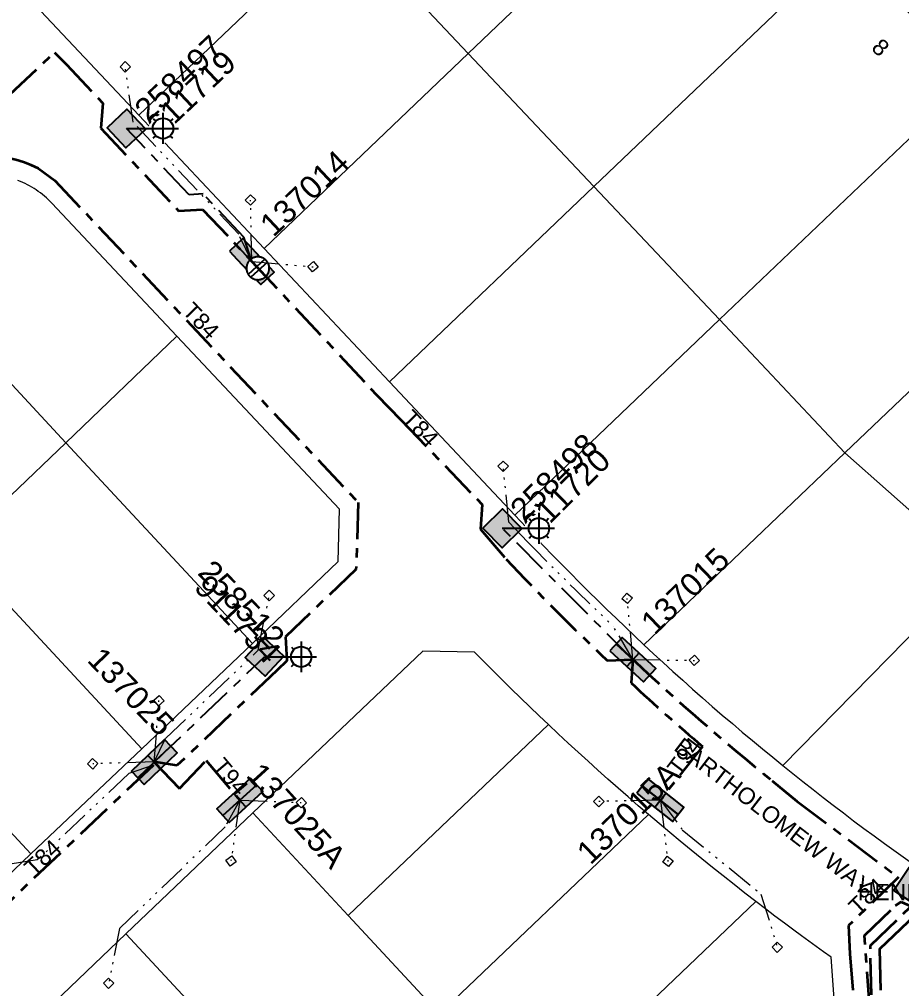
# Model space of a CAD drawing. Header units: metres. Extents: x 264899 to 270320, y 6185871 to 6191197.
# Drawn here: x 268228.5 to 268324.9, y 6186612.5 to 6186718.5 of the extents above; entities that cross this region are included whole.
import ezdxf
from ezdxf.enums import TextEntityAlignment as Align

# ---------------------------------------------------------------- set-up
doc = ezdxf.new("R2010")
doc.units = ezdxf.units.M
doc.linetypes.add('Cable Exist UG', pattern=[7, 4, -1, 1, -1])
doc.linetypes.add('PHANTOMX2', pattern=[6.6, 3, -0.75, 0.2, -0.75, 0.2, -0.75, 0.2, -0.75])
doc.layers.get('0').update_dxf_attribs({"color": 6})
for name, color, linetype, lineweight in [('_User_HV_Exist', 1, 'Continuous', 35), ('_User_LV_Exist', 5, 'Continuous', 35), ('Cadastre Land Parcels_SP_EXT', 118, 'Continuous', 15), ('Cadastre Roads_SP_EXT', 218, 'Continuous', 15), ('Mains_HV_EXT', 13, 'Continuous', 25), ('Mains_LV_EXT', 163, 'Continuous', 25), ('Mains_LV_SL_EXT', 135, 'Continuous', 25), ('Services_SP_EXT', 42, 'PHANTOMX2', 20)]:
    doc.layers.add(name, color=color, linetype=linetype, lineweight=lineweight)
for name, color, linetype in [('Equip_LV_EXT', 7, 'Continuous'), ('Equip_SP_SL_EXT', 7, 'Continuous'), ('SupportsUG_SP_LV_EXT', 7, 'Continuous'), ('SupportsUG_SP_LV_SL_EXT', 7, 'Continuous')]:
    doc.layers.add(name, color=color, linetype=linetype)
doc.layers.get('0').freeze()
doc.styles.add('COLUMN_LABEL', font='arial.ttf', dxfattribs={"height": 2})
doc.styles.add('iecARIAL', font='arial.ttf', dxfattribs={"height": 2})
doc.styles.add('POLE_LABEL', font='arial.ttf', dxfattribs={"height": 2})
doc.styles.add('SL_LABEL', font='arial.ttf', dxfattribs={"height": 2})
doc.styles.get("Standard").update_dxf_attribs({"font": 'arial.ttf'})
doc.linetypes.add('Cable E UG', pattern='A,5,-0.1,["E",Standard,S=1.5,R=0,X=0,Y=-0.75],-1.45', length=6.55)

# ---------------------------------------------------------------- blocks, each defined once
blk = doc.blocks.new('COLUMN_EXT')
blk.add_hatch(color=256).paths.add_polyline_path([(1.5, -1.5), (1.5, 1.5), (-1.5, 1.5), (-1.5, -1.5)])
blk.add_lwpolyline([(1.5, 1.5), (-1.5, 1.5), (-1.5, -1.5), (1.5, -1.5)], close=True)
at = {"flags": 1}
blk.add_attdef('Z', (-1.81, 2.35), '', height=0.2, rotation=180, dxfattribs=at)
at = {"flags": 9}
for tag, p in [('STREETNAME', (-1.81, 1.6)), ('LOCATION', (-1.81, 1.4)), ('SUBURB', (-1.81, 1.8)), ('LEGEND', (-1.81, 1.2)), ('USAGE', (-1.81, 1)), ('NOTES', (-1.81, 2)), ('COLUMN_TYPE', (-1.81, 0.4)), ('OWNED_BY', (-1.81, 0.6)), ('STATE', (-1.81, 0.8))]:
    blk.add_attdef(tag, text='', height=0.2, rotation=180, dxfattribs=at).set_placement(p, align=Align.MIDDLE_LEFT)
for tag, style, p in [('STRUCTURE_PLANT_NUMBER', 'POLE_LABEL', (-1.81, -0.03)), ('STREET_CODE', 'COLUMN_LABEL', (-1.81, 0.2))]:
    blk.add_attdef(tag, text='', height=0.2, rotation=180, dxfattribs=dict(at, style=style)).set_placement(p, align=Align.MIDDLE_LEFT)
at = {"style": 'COLUMN_LABEL', "width": 0.9, "flags": 8}
blk.add_attdef('ASSET_NUM', text='', height=2, rotation=270, dxfattribs=at).set_placement((2, -4), align=Align.MIDDLE_LEFT)
blk = doc.blocks.new('PILLAR_EXT')
blk.add_hatch(color=256).paths.add_polyline_path([(-2.5, 1), (-2.5, -1), (2.5, -1), (2.5, 1)])
for p, q in [((-2.5, 0), (2.5, 0)), ((0, 1), (0, -1))]:
    blk.add_line(p, q)
at = {"ltscale": 10}
blk.add_line((2.5, 0), (-2.5, 0), dxfattribs=at)
blk.add_lwpolyline([(-2.5, -1), (-1.25, -1), (1.25, -1), (2.5, -1), (2.5, 1), (-2.5, 1)], close=True)
at = {"width": 0.9, "flags": 8}
blk.add_attdef('ASSET_NUM', text='', height=2, rotation=90, dxfattribs=at).set_placement((-2, 4), align=Align.MIDDLE_LEFT)
for tag, p, flags in [('OWNED_BY', (0, -0.2), 9), ('STATE', (0, -0.4), 9), ('SUPPORT_TYPE', (0, -0.6), 9), ('USAGE', (0, -0.8), 9), ('LEGEND', (0, -1), 9), ('LOCATION', (0, -1.2), 9), ('STREETNAME', (0, -1.8), 9), ('SUBURB', (0, -2), 1), ('NOTES', (0, -1.4), 9), ('PARENT', (0, -1.6), 9)]:
    blk.add_attdef(tag, p, '', height=0.2, dxfattribs=dict(flags=flags))
blk = doc.blocks.new('SL_LANTERN_EXT')
at = {"flags": 9}
for tag, p in [('LRATECODE', (-7.4, 0)), ('LOUTREACHVOCAB', (-7.2, 0)), ('LOUTREACH', (-7, 0)), ('LANTNUMBER', (-6.6, 0)), ('LNEW', (-6.4, 0)), ('LMASTVOCAB', (-6.2, 0)), ('LMAST', (-6, 0)), ('LLAMPVOCAB', (-5.8, 0)), ('LLAMP', (-5.6, 0)), ('LEXIST', (-5.4, 0)), ('LCHARGE3PERCENT', (-5.2, 0)), ('LCHARGE3', (-5, 0)), ('LCHARGE2PERCENT', (-4.8, 0)), ('LCHARGE2', (-4.6, 0)), ('LCHARGE1PERCENT', (-4.4, 0)), ('LCHARGE1', (-4.2, 0)), ('LCATEGORY', (-4, 0)), ('LBRACKETVOCAB', (-3.8, 0)), ('LBRACKET', (-3.6, 0)), ('LKINGHEIGHT', (-3.4, 0)), ('CREPLACE', (-3.2, 0)), ('CREMOVE', (-3, 0)), ('CNUMBER', (-2.8, 0)), ('CNEW', (-2.6, 0)), ('CEXIST', (-2.4, 0)), ('USAGE', (-2.2, 0)), ('STATE', (-2, 0)), ('OWNED_BY', (-1.8, 0)), ('ORIENTATION', (-1.6, 0)), ('OPERATING_VOLTAGE', (-1.4, 0)), ('NO_PHASES', (-1.2, 0)), ('LANTERN_TYPE', (-1, 0)), ('LANTERN_PURPOSE', (-0.8, 0)), ('CONTROL_TYPE', (-0.6, 0)), ('CONSTRUCTED_VOLTAGE', (-0.4, 0))]:
    blk.add_attdef(tag, text='', height=0.001, rotation=270, dxfattribs=at).set_placement(p, align=Align.MIDDLE_LEFT)
at = {"style": 'SL_LABEL', "flags": 9}
blk.add_attdef('STREET_CODE', text='', height=0.001, rotation=270, dxfattribs=at).set_placement((0, 0), align=Align.MIDDLE_LEFT)
at = {"flags": 1}
blk.add_attdef('Z', (0, 0), '', height=0.001, rotation=270, dxfattribs=at)
at = {"width": 0.9}
blk.add_attdef('LNUMBER', text='', height=1, dxfattribs=at).set_placement((7, -1), align=Align.MIDDLE_LEFT)
at = {"flags": 9}
for tag, p in [('LREMOVE', (0, -7.6)), ('LREPLACE', (0, -7.8)), ('LTYPE', (0, -8)), ('LTYPEVOCAB', (0, -8.2)), ('LEGEND', (0, -8.4)), ('SUBURB', (0, -8.6)), ('STREETNAME', (0, -8.8)), ('LOCATION', (0, -9)), ('NOTES', (0, -9.2)), ('MAINTAINED_BY', (0, -9.86))]:
    blk.add_attdef(tag, text='', height=0.001, dxfattribs=at).set_placement(p, align=Align.MIDDLE_LEFT)
blk.add_attdef('OPERATED_BY', (0, -9.61), '', height=0.001, dxfattribs=at)
blk.add_wipeout([(5.69, 0), (5.06, -1.06), (4, -1.69), (2.94, -1.06), (2.31, 0), (2.94, 1.06), (4, 1.69), (5.06, 1.06)])
for p, q in [((2.94, 1.06), (3.2, 0.8)), ((4, 1.69), (4, 0)), ((5.06, 1.06), (4.8, 0.8)), ((0, 0), (4, 0)), ((2.94, -1.06), (3.2, -0.8)), ((4, 0), (5.69, 0)), ((4, 0), (4, -1.69)), ((5.06, -1.06), (4.8, -0.8))]:
    blk.add_line(p, q)
blk.add_circle((4, 0), 1.12)
blk = doc.blocks.new('CCP_EXT')
at = {"flags": 9}
for tag, p in [('STATE', (0, -1.8)), ('USAGE', (0, -1.2)), ('LEGEND', (0, -1.4)), ('LIFE_SUPPORT', (0, -1.6)), ('NOTES', (0, -2))]:
    blk.add_attdef(tag, text='', height=0.2, dxfattribs=at).set_placement(p, align=Align.MIDDLE_LEFT)
blk.add_wipeout([(0, 0.57), (0.57, 0), (0, -0.57), (-0.57, 0)])
blk.add_lwpolyline([(-0.57, 0), (0, 0.57), (0.57, 0), (0, -0.57), (-0.57, 0)])
at = {"flags": 1}
blk.add_attdef('Z', (0, 0), '', height=0.2, dxfattribs=at)
at = {"flags": 9}
for tag, p in [('CCP_TYPE', (0, 0)), ('CONSTRUCTED_VOLTAGE', (0, -0.2)), ('OPERATING_VOLTAGE', (0, -0.6)), ('ORIENTATION', (0, -0.8)), ('OWNED_BY', (0, -1)), ('NO_PHASES', (0, -0.4))]:
    blk.add_attdef(tag, text='', height=0.2, dxfattribs=at).set_placement(p, align=Align.MIDDLE_LEFT)
blk = doc.blocks.new('LV_UG_LINKS_CLOSED_EXT')
at = {"layer": 'Equip_LV_EXT'}
for tag, flags, p in [('ACTUAL_STATUS', 9, (3, -2)), ('CONSTRUCTED_VOLTAGE', 9, (3, -2.2)), ('OPERATING_VOLTAGE', 9, (3, -2.6)), ('ORIENTATION', 9, (3, -2.8)), ('STATE', 9, (3, -3)), ('SWITCH_TYPE', 9, (3, -3.2)), ('NO_PHASES', 9, (3, -2.4)), ('OWNED_BY', 9, (3, -3.8)), ('OPERATED_BY', 9, (3, -4)), ('USAGE', 9, (3, -3.4)), ('NOTES', 9, (3, -3.6)), ('MAINTAINED_BY', 9, (3, -4.2)), ('TYPE', 9, (3, -4.6)), ('Z', 1, (3, -4.8)), ('NUMBER_OF_PHASES', 9, (3, -4.4))]:
    blk.add_attdef(tag, text='', height=0.2, dxfattribs=dict(at, flags=flags)).set_placement(p, align=Align.MIDDLE_LEFT)
blk.add_wipeout([(4, 1.25), (3.97, 1.25), (3.94, 1.25), (3.91, 1.25), (3.88, 1.24), (3.85, 1.24), (3.82, 1.24), (3.79, 1.23), (3.76, 1.23), (3.73, 1.22), (3.7, 1.21), (3.67, 1.2), (3.64, 1.2), (3.61, 1.19), (3.58, 1.18), (3.55, 1.17), (3.52, 1.15), (3.49, 1.14), (3.47, 1.13), (3.44, 1.12), (3.41, 1.1), (3.38, 1.09), (3.36, 1.07), (3.33, 1.06), (3.31, 1.04), (3.28, 1.02), (3.26, 1), (3.23, 0.99), (3.21, 0.97), (3.18, 0.95), (3.16, 0.93), (3.14, 0.91), (3.12, 0.88), (3.09, 0.86), (3.07, 0.84), (3.05, 0.82), (3.03, 0.79), (3.01, 0.77), (3, 0.74), (2.98, 0.72), (2.96, 0.69), (2.94, 0.67), (2.93, 0.64), (2.91, 0.62), (2.9, 0.59), (2.88, 0.56), (2.87, 0.53), (2.86, 0.51), (2.85, 0.48), (2.83, 0.45), (2.82, 0.42), (2.81, 0.39), (2.8, 0.36), (2.8, 0.33), (2.79, 0.3), (2.78, 0.27), (2.77, 0.24), (2.77, 0.21), (2.76, 0.18), (2.76, 0.15), (2.76, 0.12), (2.75, 0.09), (2.75, 0.06), (2.75, 0.03), (2.75, 0), (2.75, -0.03), (2.75, -0.06), (2.75, -0.09), (2.76, -0.12), (2.76, -0.15), (2.76, -0.18), (2.77, -0.21), (2.77, -0.24), (2.78, -0.27), (2.79, -0.3), (2.8, -0.33), (2.8, -0.36), (2.81, -0.39), (2.82, -0.42), (2.83, -0.45), (2.85, -0.48), (2.86, -0.51), (2.87, -0.53), (2.88, -0.56), (2.9, -0.59), (2.91, -0.62), (2.93, -0.64), (2.94, -0.67), (2.96, -0.69), (2.98, -0.72), (3, -0.74), (3.01, -0.77), (3.03, -0.79), (3.05, -0.82), (3.07, -0.84), (3.09, -0.86), (3.12, -0.88), (3.14, -0.91), (3.16, -0.93), (3.18, -0.95), (3.21, -0.97), (3.23, -0.99), (3.26, -1), (3.28, -1.02), (3.31, -1.04), (3.33, -1.06), (3.36, -1.07), (3.38, -1.09), (3.41, -1.1), (3.44, -1.12), (3.47, -1.13), (3.49, -1.14), (3.52, -1.15), (3.55, -1.17), (3.58, -1.18), (3.61, -1.19), (3.64, -1.2), (3.67, -1.2), (3.7, -1.21), (3.73, -1.22), (3.76, -1.23), (3.79, -1.23), (3.82, -1.24), (3.85, -1.24), (3.88, -1.24), (3.91, -1.25), (3.94, -1.25), (3.97, -1.25), (4, -1.25), (4.03, -1.25), (4.06, -1.25), (4.09, -1.25), (4.12, -1.24), (4.15, -1.24), (4.18, -1.24), (4.21, -1.23), (4.24, -1.23), (4.27, -1.22), (4.3, -1.21), (4.33, -1.2), (4.36, -1.2), (4.39, -1.19), (4.42, -1.18), (4.45, -1.17), (4.48, -1.15), (4.51, -1.14), (4.53, -1.13), (4.56, -1.12), (4.59, -1.1), (4.62, -1.09), (4.64, -1.07), (4.67, -1.06), (4.69, -1.04), (4.72, -1.02), (4.74, -1), (4.77, -0.99), (4.79, -0.97), (4.82, -0.95), (4.84, -0.93), (4.86, -0.91), (4.88, -0.88), (4.91, -0.86), (4.93, -0.84), (4.95, -0.82), (4.97, -0.79), (4.99, -0.77), (5, -0.74), (5.02, -0.72), (5.04, -0.69), (5.06, -0.67), (5.07, -0.64), (5.09, -0.62), (5.1, -0.59), (5.12, -0.56), (5.13, -0.53), (5.14, -0.51), (5.15, -0.48), (5.17, -0.45), (5.18, -0.42), (5.19, -0.39), (5.2, -0.36), (5.2, -0.33), (5.21, -0.3), (5.22, -0.27), (5.23, -0.24), (5.23, -0.21), (5.24, -0.18), (5.24, -0.15), (5.24, -0.12), (5.25, -0.09), (5.25, -0.06), (5.25, -0.03), (5.25, 0), (5.25, 0.03), (5.25, 0.06), (5.25, 0.09), (5.24, 0.12), (5.24, 0.15), (5.24, 0.18), (5.23, 0.21), (5.23, 0.24), (5.22, 0.27), (5.21, 0.3), (5.2, 0.33), (5.2, 0.36), (5.19, 0.39), (5.18, 0.42), (5.17, 0.45), (5.15, 0.48), (5.14, 0.51), (5.13, 0.53), (5.12, 0.56), (5.1, 0.59), (5.09, 0.62), (5.07, 0.64), (5.06, 0.67), (5.04, 0.69), (5.02, 0.72), (5, 0.74), (4.99, 0.77), (4.97, 0.79), (4.95, 0.82), (4.93, 0.84), (4.91, 0.86), (4.88, 0.88), (4.86, 0.91), (4.84, 0.93), (4.82, 0.95), (4.79, 0.97), (4.77, 0.99), (4.74, 1), (4.72, 1.02), (4.69, 1.04), (4.67, 1.06), (4.64, 1.07), (4.62, 1.09), (4.59, 1.1), (4.56, 1.12), (4.53, 1.13), (4.51, 1.14), (4.48, 1.15), (4.45, 1.17), (4.42, 1.18), (4.39, 1.19), (4.36, 1.2), (4.33, 1.2), (4.3, 1.21), (4.27, 1.22), (4.24, 1.23), (4.21, 1.23), (4.18, 1.24), (4.15, 1.24), (4.12, 1.24), (4.09, 1.25), (4.06, 1.25), (4.03, 1.25)]).dxf.layer = 'Equip_LV_EXT'
for p, q in [((3.79, 1.23), (3.79, -1.23)), ((4.21, 1.23), (4.21, -1.23))]:
    blk.add_line(p, q, dxfattribs=at)
at = {"layer": 'Equip_LV_EXT', "flags": 128}
blk.add_lwpolyline([(4, 1.25), (3.97, 1.25), (3.94, 1.25), (3.91, 1.25), (3.88, 1.24), (3.85, 1.24), (3.82, 1.24), (3.79, 1.23), (3.76, 1.23), (3.73, 1.22), (3.7, 1.21), (3.67, 1.2), (3.64, 1.2), (3.61, 1.19), (3.58, 1.18), (3.55, 1.17), (3.52, 1.15), (3.49, 1.14), (3.47, 1.13), (3.44, 1.12), (3.41, 1.1), (3.38, 1.09), (3.36, 1.07), (3.33, 1.06), (3.31, 1.04), (3.28, 1.02), (3.26, 1), (3.23, 0.99), (3.21, 0.97), (3.18, 0.95), (3.16, 0.93), (3.14, 0.91), (3.12, 0.88), (3.09, 0.86), (3.07, 0.84), (3.05, 0.82), (3.03, 0.79), (3.01, 0.77), (3, 0.74), (2.98, 0.72), (2.96, 0.69), (2.94, 0.67), (2.93, 0.64), (2.91, 0.62), (2.9, 0.59), (2.88, 0.56), (2.87, 0.53), (2.86, 0.51), (2.85, 0.48), (2.83, 0.45), (2.82, 0.42), (2.81, 0.39), (2.8, 0.36), (2.8, 0.33), (2.79, 0.3), (2.78, 0.27), (2.77, 0.24), (2.77, 0.21), (2.76, 0.18), (2.76, 0.15), (2.76, 0.12), (2.75, 0.09), (2.75, 0.06), (2.75, 0.03), (2.75, 0), (2.75, -0.03), (2.75, -0.06), (2.75, -0.09), (2.76, -0.12), (2.76, -0.15), (2.76, -0.18), (2.77, -0.21), (2.77, -0.24), (2.78, -0.27), (2.79, -0.3), (2.8, -0.33), (2.8, -0.36), (2.81, -0.39), (2.82, -0.42), (2.83, -0.45), (2.85, -0.48), (2.86, -0.51), (2.87, -0.53), (2.88, -0.56), (2.9, -0.59), (2.91, -0.62), (2.93, -0.64), (2.94, -0.67), (2.96, -0.69), (2.98, -0.72), (3, -0.74), (3.01, -0.77), (3.03, -0.79), (3.05, -0.82), (3.07, -0.84), (3.09, -0.86), (3.12, -0.88), (3.14, -0.91), (3.16, -0.93), (3.18, -0.95), (3.21, -0.97), (3.23, -0.99), (3.26, -1), (3.28, -1.02), (3.31, -1.04), (3.33, -1.06), (3.36, -1.07), (3.38, -1.09), (3.41, -1.1), (3.44, -1.12), (3.47, -1.13), (3.49, -1.14), (3.52, -1.15), (3.55, -1.17), (3.58, -1.18), (3.61, -1.19), (3.64, -1.2), (3.67, -1.2), (3.7, -1.21), (3.73, -1.22), (3.76, -1.23), (3.79, -1.23), (3.82, -1.24), (3.85, -1.24), (3.88, -1.24), (3.91, -1.25), (3.94, -1.25), (3.97, -1.25), (4, -1.25), (4.03, -1.25), (4.06, -1.25), (4.09, -1.25), (4.12, -1.24), (4.15, -1.24), (4.18, -1.24), (4.21, -1.23), (4.24, -1.23), (4.27, -1.22), (4.3, -1.21), (4.33, -1.2), (4.36, -1.2), (4.39, -1.19), (4.42, -1.18), (4.45, -1.17), (4.48, -1.15), (4.51, -1.14), (4.53, -1.13), (4.56, -1.12), (4.59, -1.1), (4.62, -1.09), (4.64, -1.07), (4.67, -1.06), (4.69, -1.04), (4.72, -1.02), (4.74, -1), (4.77, -0.99), (4.79, -0.97), (4.82, -0.95), (4.84, -0.93), (4.86, -0.91), (4.88, -0.88), (4.91, -0.86), (4.93, -0.84), (4.95, -0.82), (4.97, -0.79), (4.99, -0.77), (5, -0.74), (5.02, -0.72), (5.04, -0.69), (5.06, -0.67), (5.07, -0.64), (5.09, -0.62), (5.1, -0.59), (5.12, -0.56), (5.13, -0.53), (5.14, -0.51), (5.15, -0.48), (5.17, -0.45), (5.18, -0.42), (5.19, -0.39), (5.2, -0.36), (5.2, -0.33), (5.21, -0.3), (5.22, -0.27), (5.23, -0.24), (5.23, -0.21), (5.24, -0.18), (5.24, -0.15), (5.24, -0.12), (5.25, -0.09), (5.25, -0.06), (5.25, -0.03), (5.25, 0), (5.25, 0.03), (5.25, 0.06), (5.25, 0.09), (5.24, 0.12), (5.24, 0.15), (5.24, 0.18), (5.23, 0.21), (5.23, 0.24), (5.22, 0.27), (5.21, 0.3), (5.2, 0.33), (5.2, 0.36), (5.19, 0.39), (5.18, 0.42), (5.17, 0.45), (5.15, 0.48), (5.14, 0.51), (5.13, 0.53), (5.12, 0.56), (5.1, 0.59), (5.09, 0.62), (5.07, 0.64), (5.06, 0.67), (5.04, 0.69), (5.02, 0.72), (5, 0.74), (4.99, 0.77), (4.97, 0.79), (4.95, 0.82), (4.93, 0.84), (4.91, 0.86), (4.88, 0.88), (4.86, 0.91), (4.84, 0.93), (4.82, 0.95), (4.79, 0.97), (4.77, 0.99), (4.74, 1), (4.72, 1.02), (4.69, 1.04), (4.67, 1.06), (4.64, 1.07), (4.62, 1.09), (4.59, 1.1), (4.56, 1.12), (4.53, 1.13), (4.51, 1.14), (4.48, 1.15), (4.45, 1.17), (4.42, 1.18), (4.39, 1.19), (4.36, 1.2), (4.33, 1.2), (4.3, 1.21), (4.27, 1.22), (4.24, 1.23), (4.21, 1.23), (4.18, 1.24), (4.15, 1.24), (4.12, 1.24), (4.09, 1.25), (4.06, 1.25), (4.03, 1.25)], close=True, dxfattribs=at)

msp = doc.modelspace()

# ---------------------------------------------------------------- linework, layer by layer
at = {"layer": '_User_HV_Exist', "linetype": 'Cable Exist UG'}
msp.add_lwpolyline([(268321.63, 6186611.81), (268321.51, 6186617.18), (268326.71, 6186622.19), (268334.68, 6186623.28), (268345.21, 6186635.03)], dxfattribs=at)
at = {"layer": '_User_HV_Exist', "linetype": 'Cable E UG'}
msp.add_lwpolyline([(268345.96, 6186634.36), (268335.17, 6186622.34), (268327.16, 6186621.25), (268322.52, 6186616.77), (268322.62, 6186612.29)], dxfattribs=at)
at = {"layer": '_User_LV_Exist', "linetype": 'Cable Exist UG'}
for points in [[(268376.45, 6186585.57), (268370.31, 6186587.99), (268370.31, 6186587.99), (268365.55, 6186590.05), (268351.08, 6186597.03), (268340, 6186603.42), (268331.45, 6186602.18), (268321.44, 6186610.33), (268320.88, 6186618.29), (268324.26, 6186621.56), (268324.86, 6186621.98), (268326.98, 6186621.02), (268335.37, 6186622.1), (268350.95, 6186639.61), (268350.5, 6186642.75)], [(268243.22, 6186637.25), (268245.98, 6186634.37), (268245.98, 6186634.37), (268248.9, 6186637.42), (268252.57, 6186633.08)]]:
    msp.add_lwpolyline(points, dxfattribs=at)
at = {"layer": 'Cadastre Land Parcels_SP_EXT', "linetype": 'Continuous'}
for points in [[(268305.09, 6186741.05), (268291.35, 6186755.58), (268263.82, 6186729.28), (268277.55, 6186714.73), (268305.09, 6186741.05)], [(268263.82, 6186729.28), (268250.1, 6186743.83), (268227.83, 6186722.57), (268241.53, 6186707.99), (268263.82, 6186729.28)], [(268318.84, 6186726.52), (268305.09, 6186741.05), (268277.55, 6186714.73), (268291.28, 6186700.18), (268318.84, 6186726.52)], [(268277.55, 6186714.73), (268263.82, 6186729.28), (268241.53, 6186707.99), (268255.23, 6186693.41), (268277.55, 6186714.73)], [(268332.55, 6186711.9), (268322.05, 6186723.13), (268318.84, 6186726.52), (268291.28, 6186700.18), (268305.01, 6186685.63), (268332.55, 6186711.9)], [(268291.28, 6186700.18), (268277.55, 6186714.73), (268255.23, 6186693.41), (268268.93, 6186678.83), (268291.28, 6186700.18)], [(268346.29, 6186697.36), (268345.42, 6186698.27), (268344.55, 6186699.19), (268332.55, 6186711.9), (268305.01, 6186685.63), (268318.73, 6186671.08), (268346.29, 6186697.36)], [(268305.01, 6186685.63), (268291.28, 6186700.18), (268268.93, 6186678.83), (268273.47, 6186674), (268282.63, 6186664.25), (268305.01, 6186685.63)], [(268358.4, 6186684.24), (268353.46, 6186690.28), (268352.55, 6186691.14), (268351.64, 6186692.02), (268350.74, 6186692.9), (268349.84, 6186693.78), (268349.49, 6186694.12), (268348.94, 6186694.67), (268348.06, 6186695.56), (268347.17, 6186696.46), (268346.29, 6186697.36), (268318.73, 6186671.08), (268333.05, 6186658.38), (268358.4, 6186684.24)], [(268233.56, 6186672.16), (268213.16, 6186694.15), (268201.11, 6186682.57), (268221.47, 6186660.63), (268233.56, 6186672.16)], [(268318.73, 6186671.08), (268305.01, 6186685.63), (268282.63, 6186664.25), (268283.87, 6186662.93), (268284.83, 6186661.91), (268285.79, 6186660.9), (268286.77, 6186659.89), (268287.74, 6186658.89), (268288.72, 6186657.89), (268289.71, 6186656.89), (268290.7, 6186655.9), (268291.7, 6186654.92), (268292.7, 6186653.94), (268293.71, 6186652.97), (268294.72, 6186652), (268295.73, 6186651.04), (268296.75, 6186650.08), (268318.73, 6186671.08)], [(268263.32, 6186659.2), (268263.47, 6186664.9), (268245.67, 6186683.84), (268233.56, 6186672.16), (268253.94, 6186650.2), (268263.32, 6186659.2)], [(268253.94, 6186650.2), (268233.56, 6186672.16), (268221.47, 6186660.63), (268241.84, 6186638.7), (268253.94, 6186650.2)], [(268333.05, 6186658.38), (268318.73, 6186671.08), (268296.75, 6186650.08), (268297.81, 6186649.1), (268298.87, 6186648.12), (268299.93, 6186647.15), (268301, 6186646.19), (268302.07, 6186645.23), (268303.15, 6186644.28), (268304.23, 6186643.33), (268305.32, 6186642.39), (268306.42, 6186641.46), (268307.51, 6186640.53), (268308.62, 6186639.6), (268309.72, 6186638.68), (268310.84, 6186637.77), (268311.95, 6186636.86), (268333.05, 6186658.38)], [(268241.84, 6186638.7), (268221.47, 6186660.63), (268209.36, 6186649.14), (268229.73, 6186627.21), (268241.84, 6186638.7)], [(268333.08, 6186626.14), (268349.14, 6186644.11), (268333.05, 6186658.38), (268311.95, 6186636.86), (268313.04, 6186635.99), (268314.14, 6186635.11), (268315.24, 6186634.25), (268316.34, 6186633.39), (268317.45, 6186632.53), (268318.56, 6186631.68), (268319.68, 6186630.84), (268320.8, 6186630), (268321.93, 6186629.17), (268323.06, 6186628.34), (268324.07, 6186627.61), (268325.08, 6186626.88), (268326.1, 6186626.15), (268327.12, 6186625.43), (268333.08, 6186626.14)], [(268229.73, 6186627.21), (268209.36, 6186649.14), (268197.25, 6186637.65), (268217.65, 6186615.67), (268229.73, 6186627.21)], [(268286.32, 6186641.34), (268285.29, 6186642.32), (268284.27, 6186643.3), (268283.25, 6186644.28), (268282.24, 6186645.27), (268281.23, 6186646.27), (268280.23, 6186647.27), (268279.23, 6186648.27), (268278.24, 6186649.28), (268272.58, 6186649.38), (268253.99, 6186631.68), (268264.41, 6186620.46), (268286.32, 6186641.34)], [(268297.26, 6186631.51), (268296.14, 6186632.47), (268295.03, 6186633.43), (268293.93, 6186634.4), (268292.82, 6186635.38), (268291.73, 6186636.36), (268290.64, 6186637.34), (268289.55, 6186638.33), (268288.47, 6186639.33), (268287.39, 6186640.33), (268286.32, 6186641.34), (268264.41, 6186620.46), (268274.39, 6186609.7), (268297.26, 6186631.51)], [(268274.39, 6186609.7), (268264.41, 6186620.46), (268253.99, 6186631.68), (268240.12, 6186618.46), (268260.54, 6186596.46), (268274.39, 6186609.7)], [(268309, 6186622), (268307.8, 6186622.92), (268306.61, 6186623.85), (268305.42, 6186624.79), (268304.24, 6186625.73), (268303.07, 6186626.68), (268301.9, 6186627.63), (268300.73, 6186628.59), (268299.57, 6186629.56), (268298.41, 6186630.53), (268297.26, 6186631.51), (268274.39, 6186609.7), (268284.6, 6186598.7), (268309, 6186622)], [(268317.58, 6186610.84), (268317.21, 6186615.91), (268316.39, 6186616.49), (268315.58, 6186617.07), (268314.77, 6186617.66), (268313.97, 6186618.26), (268313.16, 6186618.85), (268312.12, 6186619.63), (268311.07, 6186620.41), (268310.03, 6186621.2), (268309, 6186622), (268284.6, 6186598.7), (268294.12, 6186588.43), (268317.58, 6186610.84)], [(268260.54, 6186596.46), (268240.12, 6186618.46), (268226.2, 6186605.16), (268246.61, 6186583.15), (268260.54, 6186596.46)]]:
    msp.add_lwpolyline(points, close=True, dxfattribs=at)
msp.add_lwpolyline([(268213.16, 6186694.15), (268233.56, 6186672.16), (268245.67, 6186683.84), (268245.67, 6186683.84), (268232.03, 6186698.36), (268231.83, 6186698.56), (268231.63, 6186698.76), (268231.42, 6186698.95), (268231.21, 6186699.13), (268230.99, 6186699.31), (268230.77, 6186699.49), (268230.54, 6186699.65), (268230.31, 6186699.81), (268230.08, 6186699.97), (268229.83, 6186700.11), (268229.59, 6186700.25), (268229.34, 6186700.39), (268229.09, 6186700.51), (268228.83, 6186700.63), (268228.58, 6186700.74), (268228.31, 6186700.85)], dxfattribs=at)
at = {"layer": 'Mains_HV_EXT', "linetype": 'Cable Exist UG'}
msp.add_lwpolyline([(268321.63, 6186611.81), (268321.51, 6186617.18), (268326.71, 6186622.19), (268334.68, 6186623.28), (268345.21, 6186635.03)], dxfattribs=at)
at = {"layer": 'Mains_HV_EXT', "linetype": 'Cable E UG'}
msp.add_lwpolyline([(268345.96, 6186634.36), (268335.17, 6186622.34), (268327.16, 6186621.25), (268322.52, 6186616.77), (268322.62, 6186612.29)], dxfattribs=at)
at = {"layer": 'Mains_LV_EXT', "linetype": 'Cable Exist UG'}
for points in [[(268376.45, 6186585.57), (268370.31, 6186587.99), (268370.31, 6186587.99), (268365.55, 6186590.05), (268351.08, 6186597.03), (268340, 6186603.42), (268331.45, 6186602.18), (268321.44, 6186610.33), (268320.88, 6186618.29), (268324.26, 6186621.56), (268324.86, 6186621.98), (268326.98, 6186621.02), (268335.37, 6186622.1), (268350.95, 6186639.61), (268350.5, 6186642.75)], [(268243.22, 6186637.25), (268245.98, 6186634.37), (268245.98, 6186634.37), (268248.9, 6186637.42), (268252.57, 6186633.08)]]:
    msp.add_lwpolyline(points, dxfattribs=at)

# ---------------------------------------------------------------- block references
at = {"layer": 'SupportsUG_SP_LV_EXT'}
ref = msp.add_blockref('PILLAR_EXT', (268253.88, 6186691.98), dxfattribs=dict(at, rotation=313.1394478785001))
ref.add_attrib('ASSET_NUM', '137014', dxfattribs={"layer": '0', "height": 2.5, "rotation": 43.1394, "style": 'iecARIAL'}).set_placement((268255.38, 6186695.48), align=Align.MIDDLE_LEFT)
ref = msp.add_blockref('PILLAR_EXT', (268295.55, 6186648.45), dxfattribs=dict(at, rotation=317.3410923008484))
ref.add_attrib('ASSET_NUM', '137015', dxfattribs={"layer": '0', "height": 2.5, "rotation": 43.8494, "style": 'iecARIAL'}).set_placement((268297.05, 6186651.95), align=Align.MIDDLE_LEFT)
ref = msp.add_blockref('PILLAR_EXT', (268243.22, 6186637.26), dxfattribs=dict(at, rotation=43.73972930188867))
ref.add_attrib('ASSET_NUM', '137025', dxfattribs={"layer": '0', "height": 2.5, "rotation": 313.7397, "style": 'iecARIAL'}).set_placement((268244.72, 6186640.76), align=Align.MIDDLE_RIGHT)
ref = msp.add_blockref('PILLAR_EXT', (268252.57, 6186633.08), dxfattribs=dict(at, rotation=222.4190112009346))
ref.add_attrib('ASSET_NUM', '137025A', dxfattribs={"layer": '0', "height": 2.5, "rotation": 312.269, "style": 'iecARIAL'}).set_placement((268254.07, 6186636.58), align=Align.MIDDLE_LEFT)
ref = msp.add_blockref('PILLAR_EXT', (268298.55, 6186633.07), dxfattribs=dict(at, rotation=321.6982245137434))
ref.add_attrib('ASSET_NUM', '137015A', dxfattribs={"layer": '0', "height": 2.5, "rotation": 44.26, "style": 'iecARIAL'}).set_placement((268300.05, 6186636.57), align=Align.MIDDLE_RIGHT)
at = {"layer": 'SupportsUG_SP_LV_SL_EXT'}
ref = msp.add_blockref('COLUMN_EXT', (268240.17, 6186706.54), dxfattribs=dict(at, rotation=313.276279264914))
ref.add_attrib('ASSET_NUM', '911719', dxfattribs={"layer": '0', "height": 2.5, "rotation": 43.2763, "style": 'COLUMN_LABEL'}).set_placement((268242.17, 6186707.29), align=Align.TOP_LEFT)
ref = msp.add_blockref('COLUMN_EXT', (268281.27, 6186662.81), dxfattribs=dict(at, rotation=314.8432137358))
ref.add_attrib('ASSET_NUM', '911720', dxfattribs={"layer": '0', "height": 2.5, "rotation": 44.8432, "style": 'COLUMN_LABEL'}).set_placement((268283.27, 6186663.56), align=Align.TOP_LEFT)
ref = msp.add_blockref('COLUMN_EXT', (268255.28, 6186648.76), dxfattribs=dict(at, rotation=46.94869031636279))
ref.add_attrib('ASSET_NUM', '911734', dxfattribs={"layer": '0', "height": 2.5, "rotation": 313.476, "style": 'COLUMN_LABEL'}).set_placement((268257.28, 6186649.51), align=Align.TOP_RIGHT)
ref = msp.add_blockref('COLUMN_EXT', (268326.16, 6186623.63), dxfattribs=dict(at, rotation=326.3099324925197))
ref.add_attrib('ASSET_NUM', '908235', dxfattribs={"layer": '0', "height": 2.5, "rotation": 56.3099, "style": 'COLUMN_LABEL'}).set_placement((268328.16, 6186624.38), align=Align.MIDDLE_LEFT)

# ---------------------------------------------------------------- texts
at = {"layer": 'Cadastre Land Parcels_SP_EXT'}
msp.add_text('8', height=1.8, rotation=317.054, dxfattribs=at).set_placement((268321.51, 6186715.22))
at = {"layer": 'Cadastre Roads_SP_EXT'}
msp.add_text('HENRIETTA ST', height=1.8, dxfattribs=at).set_placement((268320.13, 6186622.13))
at = {"layer": 'Mains_LV_EXT'}
for s, rotation, p in [('T84', 313.8812, (268246.18, 6186686.45)), ('T84', 313.8601, (268270.16, 6186674.68)), ('T94', 52.8044, (268300.61, 6186635.62)), ('T94', 310.186, (268249.48, 6186636.73)), ('T84', 43.4078, (268230.05, 6186624.67)), ('T84', 44.0606, (268320.2, 6186620.42))]:
    msp.add_text(s, height=1.8, rotation=rotation, dxfattribs=at).set_placement(p)

# ---------------------------------------------------------------- next in the draw order: block references
at = {"layer": 'Equip_LV_EXT', "rotation": 312.672609580051}
msp.add_blockref('LV_UG_LINKS_CLOSED_EXT', (268251.83, 6186694.19), dxfattribs=at)
at = {"layer": 'Equip_SP_SL_EXT'}
ref = msp.add_blockref('SL_LANTERN_EXT', (268240.17, 6186706.54), dxfattribs=at)
ref.add_attrib('ASSET_NUM', '258497', dxfattribs={"layer": '0', "height": 2.5, "rotation": 43.2763, "style": 'iecARIAL'}).set_placement((268241.67, 6186708.05), align=Align.MIDDLE_LEFT)
ref = msp.add_blockref('SL_LANTERN_EXT', (268281.27, 6186662.81), dxfattribs=at)
ref.add_attrib('ASSET_NUM', '258498', dxfattribs={"layer": '0', "height": 2.5, "rotation": 44.8432, "style": 'iecARIAL'}).set_placement((268282.77, 6186664.31), align=Align.MIDDLE_LEFT)
ref = msp.add_blockref('SL_LANTERN_EXT', (268255.28, 6186648.76), dxfattribs=at)
ref.add_attrib('ASSET_NUM', '258512', dxfattribs={"layer": '0', "height": 2.5, "rotation": 313.476, "style": 'iecARIAL'}).set_placement((268256.78, 6186650.26), align=Align.MIDDLE_RIGHT)
at = {"layer": 'Services_SP_EXT'}
for p, rotation in [((268253.74, 6186698.71), 271.1394480436434), ((268260.58, 6186691.41), 175.1394482356816), ((268294.92, 6186655.15), 275.3410924294146), ((268302.27, 6186648.37), 179.3410926019405), ((268243.72, 6186643.97), 265.7397292913294), ((268236.49, 6186637.06), 1.739729202904356), ((268259.29, 6186632.82), 177.7122157694595), ((268291.82, 6186632.94), 1.041567833565438), ((268251.6, 6186626.43), 81.71221563915054), ((268299.37, 6186626.39), 97.04156796147072)]:
    msp.add_blockref('CCP_EXT', p, dxfattribs=dict(at, rotation=rotation))
for p in [(268311.33, 6186617), (268238.22, 6186613.06)]:
    msp.add_blockref('CCP_EXT', p, dxfattribs=at)

# ---------------------------------------------------------------- next in the draw order: linework, layer by layer
at = {"layer": '_User_LV_Exist', "linetype": 'Cable Exist UG'}
for points in [[(268295.55, 6186648.45), (268295.35, 6186645.9), (268295.35, 6186645.9, 0.00919), (268303.15, 6186638.96), (268303.15, 6186638.96), (268298.55, 6186633.07)], [(268295.47, 6186648.52, 0.017997), (268310.77, 6186635.21), (268310.77, 6186635.21), (268313.47, 6186632.98), (268313.47, 6186632.98), (268324.57, 6186624.65), (268324.57, 6186624.65), (268319.13, 6186619.37), (268319.28, 6186616.29), (268319.28, 6186616.29), (268319.68, 6186610.97), (268319.68, 6186609.97), (268319.68, 6186609.97), (268303.29, 6186594.38), (268311.38, 6186585.45), (268311.38, 6186585.45), (268308.12, 6186582.33), (268309.48, 6186580.86), (268309.48, 6186580.86), (268312.86, 6186584.1)]]:
    msp.add_lwpolyline(points, format="xyb", dxfattribs=at)
msp.add_lwpolyline([(268243.13, 6186636.92), (268219.09, 6186614.15)], dxfattribs=at)
at = {"layer": 'Mains_LV_EXT', "linetype": 'Cable Exist UG'}
for points in [[(268295.55, 6186648.45), (268295.35, 6186645.9), (268295.35, 6186645.9, 0.00919), (268303.15, 6186638.96), (268303.15, 6186638.96), (268298.55, 6186633.07)], [(268295.47, 6186648.52, 0.017997), (268310.77, 6186635.21), (268310.77, 6186635.21), (268313.47, 6186632.98), (268313.47, 6186632.98), (268324.57, 6186624.65), (268324.57, 6186624.65), (268319.13, 6186619.37), (268319.28, 6186616.29), (268319.28, 6186616.29), (268319.68, 6186610.97), (268319.68, 6186609.97), (268319.68, 6186609.97), (268303.29, 6186594.38), (268311.38, 6186585.45), (268311.38, 6186585.45), (268308.12, 6186582.33), (268309.48, 6186580.86), (268309.48, 6186580.86), (268312.86, 6186584.1)]]:
    msp.add_lwpolyline(points, format="xyb", dxfattribs=at)
msp.add_lwpolyline([(268243.13, 6186636.92), (268219.09, 6186614.15)], dxfattribs=at)
at = {"layer": 'Mains_LV_SL_EXT', "linetype": 'Cable Exist UG'}
for points in [[(268253.88, 6186691.98), (268253, 6186694.66), (268253, 6186694.66), (268248.56, 6186699.38), (268247.02, 6186699.27), (268247.02, 6186699.27), (268240.17, 6186706.54)], [(268295.55, 6186648.45), (268281.27, 6186662.81)], [(268243.22, 6186637.26), (268255.28, 6186648.76)]]:
    msp.add_lwpolyline(points, dxfattribs=at)
at = {"layer": 'Services_SP_EXT'}
for points in [[(268253.88, 6186691.98), (268253.74, 6186698.71)], [(268253.88, 6186691.98), (268260.58, 6186691.41)], [(268295.55, 6186648.45), (268294.92, 6186655.15)], [(268295.55, 6186648.45), (268302.27, 6186648.37)], [(268243.22, 6186637.26), (268243.72, 6186643.97)], [(268243.13, 6186636.92), (268240.44, 6186635.99), (268240.44, 6186635.99), (268230.43, 6186626.54), (268225.33, 6186625.76)], [(268243.22, 6186637.26), (268236.49, 6186637.06)], [(268252.57, 6186633.08), (268250.97, 6186630.16), (268250.97, 6186630.16), (268239.41, 6186619.04), (268238.22, 6186613.06)], [(268252.57, 6186633.08), (268251.6, 6186626.43)], [(268252.57, 6186633.08), (268259.29, 6186632.82)], [(268298.55, 6186633.07), (268291.82, 6186632.94)], [(268298.55, 6186633.07), (268299.37, 6186626.39)], [(268298.55, 6186633.07), (268300.95, 6186629.85), (268300.95, 6186629.85), (268309.55, 6186622.82), (268311.33, 6186617)]]:
    msp.add_lwpolyline(points, dxfattribs=at)

# ---------------------------------------------------------------- next in the draw order: block references
for p in [(268240.04, 6186713.28), (268281.36, 6186669.6), (268255.78, 6186655.46)]:
    msp.add_blockref('CCP_EXT', p, dxfattribs=at)

# ---------------------------------------------------------------- next in the draw order: texts
at = {"layer": 'Cadastre Roads_SP_EXT'}
msp.add_text('BARTHOLOMEW WAY', height=1.8, rotation=322.4271, dxfattribs=at).set_placement((268299.91, 6186638.63))

# ---------------------------------------------------------------- next in the draw order: linework, layer by layer
at = {"layer": '_User_LV_Exist', "linetype": 'Cable Exist UG'}
msp.add_lwpolyline([(268222.31, 6186705.47), (268232.31, 6186714.85), (268233.62, 6186713.55), (268233.62, 6186713.55), (268237.59, 6186709.3), (268237.38, 6186706.57), (268237.38, 6186706.57), (268245.87, 6186697.53), (268248.5, 6186697.69), (268248.5, 6186697.69), (268253.88, 6186691.98)], dxfattribs=at)
for points in [[(268199.85, 6186683.86), (268199.42, 6186686.22), (268199.42, 6186686.22), (268210.22, 6186697), (268211.16, 6186697.89), (268214.02, 6186697.83), (268214.02, 6186697.83), (268217.41, 6186701.03), (268217.41, 6186701.03, -0.281538), (268230.56, 6186702.17), (268230.56, 6186702.17), (268232.33, 6186700.86), (268232.33, 6186700.86), (268265.52, 6186665.63), (268265.27, 6186658.32), (268257.56, 6186650.94), (268257.71, 6186648.31), (268257.71, 6186648.31), (268256.66, 6186647.31), (268245.7, 6186636.87), (268243.22, 6186637.26)], [(268253.88, 6186691.98), (268267.56, 6186677.38), (268270.16, 6186674.68), (268270.16, 6186674.68), (268279.07, 6186665.4), (268278.89, 6186662.71), (268278.89, 6186662.71), (268281.68, 6186659.45), (268281.68, 6186659.45, 0.013799), (268292.73, 6186648.36), (268292.73, 6186648.36), (268295.55, 6186648.45)]]:
    msp.add_lwpolyline(points, format="xyb", dxfattribs=at)
at = {"layer": 'Mains_LV_EXT', "linetype": 'Cable Exist UG'}
msp.add_lwpolyline([(268222.31, 6186705.47), (268232.31, 6186714.85), (268233.62, 6186713.55), (268233.62, 6186713.55), (268237.59, 6186709.3), (268237.38, 6186706.57), (268237.38, 6186706.57), (268245.87, 6186697.53), (268248.5, 6186697.69), (268248.5, 6186697.69), (268253.88, 6186691.98)], dxfattribs=at)
for points in [[(268199.85, 6186683.86), (268199.42, 6186686.22), (268199.42, 6186686.22), (268210.22, 6186697), (268211.16, 6186697.89), (268214.02, 6186697.83), (268214.02, 6186697.83), (268217.41, 6186701.03), (268217.41, 6186701.03, -0.281538), (268230.56, 6186702.17), (268230.56, 6186702.17), (268232.33, 6186700.86), (268232.33, 6186700.86), (268265.52, 6186665.63), (268265.27, 6186658.32), (268257.56, 6186650.94), (268257.71, 6186648.31), (268257.71, 6186648.31), (268256.66, 6186647.31), (268245.7, 6186636.87), (268243.22, 6186637.26)], [(268253.88, 6186691.98), (268267.56, 6186677.38), (268270.16, 6186674.68), (268270.16, 6186674.68), (268279.07, 6186665.4), (268278.89, 6186662.71), (268278.89, 6186662.71), (268281.68, 6186659.45), (268281.68, 6186659.45, 0.013799), (268292.73, 6186648.36), (268292.73, 6186648.36), (268295.55, 6186648.45)]]:
    msp.add_lwpolyline(points, format="xyb", dxfattribs=at)
at = {"layer": 'Services_SP_EXT'}
for points in [[(268253.88, 6186691.98), (268252.45, 6186694.97), (268252.45, 6186694.97), (268240.9, 6186707.23), (268240.04, 6186713.28)], [(268243.22, 6186637.26), (268244.45, 6186639.83), (268244.45, 6186639.83), (268254.59, 6186649.48), (268255.78, 6186655.46)]]:
    msp.add_lwpolyline(points, dxfattribs=at)
msp.add_lwpolyline([(268295.55, 6186648.45), (268293.4, 6186652.1), (268293.4, 6186652.1, -0.009495), (268284.04, 6186661.32), (268284.04, 6186661.32), (268282, 6186663.49), (268281.36, 6186669.6)], format="xyb", dxfattribs=at)

doc.saveas('drawing.dxf')
